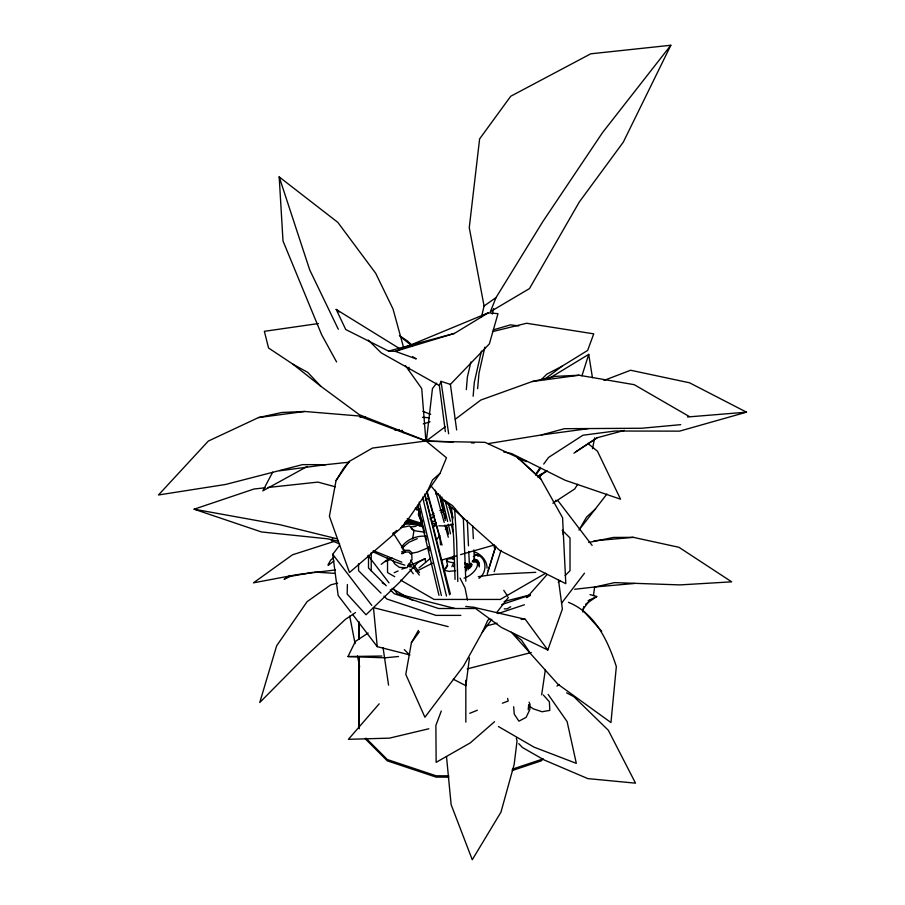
<?xml version="1.0" encoding="UTF-8"?>
<svg xmlns="http://www.w3.org/2000/svg" width="905" height="905" viewBox="0 0 905 905"><rect width="100%" height="100%" fill="white"/><g stroke="black" fill="none" stroke-linecap="round" stroke-linejoin="round"><path stroke-width="1.36" d="M359.149 728.548L359.149 657.007M359.149 638.794L359.149 621.973M347.396 584.551L347.169 594.053L366.039 614.767L399.603 582.266L417.997 562.401L425.056 558.69L425.633 562.22M422.035 522.92L422.205 520.149M466.324 389.636L467.387 377.034L470.917 362M473.134 396.254L474.31 382.317L481.415 351.095M477.636 388.675L478.971 373.313L484.876 347.147M528.215 709.746L528.701 704.565M464.65 567.435L468.767 564.448L468.213 569.607L467.014 563.476M466.052 563.985L466.663 563.668L466.471 570.817M421.99 526.733L422.115 523.531L418.336 514.379L419.592 509.04M426.391 440.769L432.454 388.618L436.606 383.132M469.435 657.878L465.871 685.696L453.315 679.225M593.499 595.49L594.585 587.255M541.665 694.825L545.33 669.915M408.596 370.021L409.015 367.294M412.612 538.928L413.879 531.167L409.592 525.941L400.836 527.592M418.427 630.389L411.424 642.629L405.791 674.406L424.909 717.246L463.552 666.035L482.263 632.369L487.806 620.344L489.752 618.658M336.049 480.578L329.409 516.257L349.466 572.514L403.472 525.963L440.045 473.338L446.482 457.783L426.051 440.973L372.43 448.077L349.217 461.437L343.595 468.281L336.049 480.578L349.217 461.437M582.752 611.972L583.827 606.486M592.481 448.733L594.687 437.839M465.17 564.392L465.464 562.955L464.797 562.865M492.331 314.092L493.576 308.582M481.505 316.931L484.073 306.003L469.265 227.664L479.616 138.895L510.725 96.258L590.739 53.814L670.843 45.25L623.341 142.074L579.302 201.996L529.459 288.593L490.363 311.716L496.053 297.564L542.729 221.748L602.583 132.526L670.843 45.25M421.832 523.373L419.434 515.952L420.406 512.128M487.207 574.189L495.748 546.122M488.123 570.75L495.284 547.864M581.915 375.88L588.725 354.375L549.674 378.098M494.175 571.734L501.053 550.297M421.877 525.692L422.103 523.543L407.205 518.791M465.736 606.418L473.982 607.346L501.381 627.437L547.797 650.016L562.378 609.042L558.487 580.026M441.301 711.002L435.882 725.391L436.142 762.338L470.283 742.881L494.549 721.704M445.339 431.595L439.355 385.507L441.029 381.356L450.396 384.387L489.367 343.889L497.988 313.662L488.259 312.847L395.327 351.355L388.596 351.106L345.744 329.522L336.196 309.442L399.524 348.561M426.877 492.478L432.556 479.933L440.045 473.338M398.494 656.51L384.998 657.822L347.995 656.544L355.348 641.475L368.109 633.036M402.555 548.928L403.754 546.518L409.105 542.208L417.25 538.667M451.867 566.677L453.756 562.865L448.642 561.824L446.335 560.206L448.122 558.883L451.493 558.69M272.677 472.15L262.835 490.849L307.236 466.46M433.359 527.502L435.95 522.638L434.988 521.427L431.368 521.269M401.424 547.287C406.515 539.357 416.854 535.409 426.108 536.224M453.597 566.711L454.661 564.867M327.961 564.912L330.698 560.116L333.662 557.537M539.448 477.716L541.541 474.096L539.29 475.34M446.256 567.265L447.466 565.173L446.685 560.761M577.707 484.232L574.72 488.972L552.865 503.203M535.624 474.378L540.251 467.342M332.644 538.486L331.287 540.523L339.658 543.939M445.679 568.408L447.602 565.568L444.525 569.811M402.216 548.668L403.754 546.518M535.669 475.125L540.5 468.496M543.713 464.073L548.543 457.444L582.922 435.237L615.106 431.018L679.576 431.142L746.512 412.171L689.497 382.781L630.615 370.247L603.952 380.439M411.424 642.629L419.366 631.735M482.263 632.369L491.8 619.292M595.648 508.836L586.564 517.072L578.974 530.081L606.904 494.04M350.891 612.176L338.153 595.49L332.735 554.301L339.522 545.421M561.575 603.183L584.494 573.193M582.458 609.947L590.105 599.947M496.562 612.764L508.406 597.413M379.172 703.83L348.414 739.317L389.433 738.141L428.823 728.774M436.459 539.606L440.011 535.545M445.351 529.47L447.127 527.445M527.604 596.667L546.914 574.709M452.002 557.785L453.416 556.19M478.96 578.329C488.123 572.243 486.8 555.693 474.808 554.369M540.896 380.077L546.756 374.195L561.948 366.287L587.662 350.416L593.737 333.843L526.574 323.255L492.478 331.637M558.294 582.413L560.24 580.456M565.127 575.569L570.014 570.693L570.014 537.977L562.197 530.16M543.192 758.91L541.258 760.856L512.241 770.528M430.407 519.108L434.457 516.02M392.793 533.984L396.673 530.466M419.026 567.888L430.576 558.181M381.231 564.381L385.496 560.953L391.865 557.638M454.706 556.349L452.059 558.385L454.412 557.661M328.379 565.263L333.9 561.021M427.499 440.068L445.271 426.73M455.272 419.219L480.815 400.044L532.197 381.537L555.421 376.367L579.053 375.236L634.224 384.682L689.248 416.504M544.188 379.602L561.948 366.287M430.09 518.848L432.33 517.207M556.971 686.081L559.2 684.44M538.328 476.392L541.541 474.096M484.073 306.003L496.053 297.564M416.13 571.417L432.601 563.114M585.614 604.223L596.768 596.519L590.037 594.585M355.495 612.572L345.371 619.393L302.79 659.032L259.758 702.518L276.647 645.808L307.1 601.655L330.789 584.845L337.61 583.103M537.83 477.127L547.14 470.951M573.906 453.19L597.176 437.76L624.348 430.395M542.717 473.315L546.269 470.996M575.874 451.674L597.176 437.76M289.996 575.467L284.136 579.245L290.313 576.394L313.051 572.311M412.669 356.683L416.255 358.9L395.327 351.355L454.401 333.425L488.259 312.847M425.226 500.261L428.721 498.157M401.865 526.077L406.639 523.316M409.026 521.936L411.413 520.556M545.658 573.25L500.295 599.438L434.095 599.438L400.666 580.139M510.714 606.746L507.049 608.861L504.255 608.861M526.574 597.594L530.228 595.479M454.548 557.865L452.489 559.019L454.582 558.611M473.326 556.711L476.765 554.799L478.112 556.315M431.708 514.979L434.038 513.701M401.899 553.792L405.485 552.05L408.811 551.993L410.734 554.222M588.103 600.728L596.768 596.519M425.757 441.007L358.64 415.949L304.566 411.47L281.749 412.499L258.491 417.578L208.331 441.063L158.488 494.978L225.605 484.458L302.496 464.627L325.755 464.684L349.443 462.161M385.292 561.666L390.813 559.086M464.107 578.159C470.962 576.214 483.338 565.127 474.22 559.098L478.677 561.881L475.397 559.663L472.749 560.58M394.207 572.718L398.064 570.965M401.922 569.211L405.779 567.458M410.915 565.116L425.056 558.69M401.718 551.756L405.35 550.251L409.298 550.319L411.628 552.503L412.024 559.663L406.978 567.774L399.399 567.401L394.625 563.838L393.087 560.964M428.925 547.491L417.635 552.073L411.187 553.385M469.718 713.321L477.354 710.244M422.805 440.475L428.382 439.626M428.913 440.011L423.336 440.871M502.354 703.196L508.18 701.081L507.626 698.4M473.077 560.466L475.397 559.663L479.277 563.396L476.392 560.523L472.32 561.224M338.436 541.213L327.429 538.792L261.488 531.959L194.123 509.198L254.079 488.994L265.188 487.795M501.721 604.585L530.477 595.004M497.92 613.601L524.448 604.766M512.241 769.205L541.258 759.533M333.164 541.756L292.462 554.81L253.445 582.843L296.512 574.709L335.325 569.958M439.875 510.511L442.534 509.673M423.348 423.879L430.022 421.798M588.759 542.446L613.432 537.434L633.296 537.344L678.942 547.287L731.67 581.836L679.915 584.902L614.586 582.616L595.23 586.938L574.675 589.279M493.327 329.884L510.465 324.85L518.735 325.913M441.708 560.048L456.493 555.794M460.532 554.641L494.13 545.048M441.097 512.683L443.733 511.925M401.944 553.046L405.485 552.05M488.293 443.608L541.36 434.954L564.392 428.699L641.702 428.246L680.73 424.66M388.596 351.106L454.401 333.425M416.549 509.911L419.286 509.21M504.153 601.486L530.16 594.868M486.2 625.955L497.06 623.194M467.184 668.863L531.246 652.55M395.044 430.339L399.094 429.547M472.806 561.191L476.392 560.523M455.645 570.648L448.937 571.394L444.479 570.263M453.348 524.334L443.857 525.929L438.812 525.805M318.402 323.549L264.362 331.321L268.547 347.984L292.994 364.24L307.711 372.374L320.856 386.299L359.409 414.762L425.904 440.769L421.719 388.539L405.429 365.597M478.293 576.655L494.843 574.336L535.737 572.333M532.197 381.537L579.053 375.236M541.36 434.954L588.216 428.665M258.491 417.578L304.566 411.47M279.668 470.792L325.755 464.684M416.085 526.314L411.289 526.925L411.504 528.712L415.429 530.884L424.422 532.14M267.959 487.49L317.938 482.105L335.257 486.8M360.043 417.284L365.484 416.764M594.053 540.817L633.296 537.344M595.23 586.938L634.473 583.465M687.495 416.99L746.512 412.171M435.712 493.96L438.405 493.745M417.092 524.934L422.228 524.617L420.961 526.269L417.092 524.934L404.139 523.724M431.911 523.395L433.959 523.328L434.434 524.425M433.529 525.839L436.289 525.737M381.899 656.034L347.995 656.544M472.353 561.779L477.127 561.677L479.514 565.093M521.133 619.371L525.262 619.28L547.797 650.016M474.695 608.511L438.62 608.511L394.173 593.691L390.225 589.743M460.826 615.377L435.961 615.377L386.888 599.019L383.958 596.09M448.79 775.8L436.12 775.8L387.317 759.533L365.948 738.163M448.79 777.124L436.12 777.124L387.317 760.856L364.975 738.514M473.1 561.643L477.127 561.677M426.097 441.255L485.023 442.341L517.377 457.308L540.839 478.983L562.571 517.728L565.806 583.68L499.877 550.523L440.486 497.524L430.984 485.793M427.794 440.961L453.122 442.07M471.403 442.862L474.22 442.986M404.592 522.445L422.137 523.554M422.454 417.318L429.479 417.759M314.386 572.073L334.33 573.329M408.359 564.12L413.596 564.822L410.565 560.093M194.123 509.198L280.041 524.742L337.361 538.86M474.175 559.086L477.795 560.591L474.22 559.098M405.689 521.156L414.807 523.531M449.197 507.569L451.81 508.101M503.666 451.889L511.597 453.563L565.218 480.284L620.536 499.198L597.458 451.199L587.752 443.371M473.982 607.346L525.262 619.28M555.455 500.295L558.181 500.985L592.13 545.421M454.876 608.465L397.385 593.816L393.189 588.329M448.167 626.645L373.471 607.628L377.238 646.645L409.942 654.971M407.318 519.968L418.472 523.554M409.727 521.076L416.345 523.248M404.852 565.173L395.485 562.073L372.962 551.779M407.533 566.066L410.214 566.949M517.626 458.292L526.631 461.629M422.906 411.334L430.644 414.354M373.279 550.602L401.843 562.197M417.262 524.629L419.728 525.726M474.65 551.926C481.347 554.426 487.094 560.704 487.06 568.136M408.155 565.059L414.23 568.283L419.309 575.071M566.62 692.823L573.872 696.68L608.318 730.256L635.514 783.164L587.831 778.605L544.527 760.132L522.502 747.553L518.757 743.639M439.355 385.507L381.265 352.905L368.199 340.042M568.464 602.323C595.252 613.262 607.911 640.785 616.339 666.589L610.954 722.541L557.966 684.248L511.382 632.244L521.495 640.163L530.149 652.912M394.704 576.7L387.532 572.56L387.532 557.548M382.204 582.809L384.636 584.211M391.956 588.442L412.703 600.411M415.293 508.18L419.954 510.986M498.429 726.534L534.029 747.145L576.315 763.345L567.118 721.624L548.159 694.44M399.41 335.608L407.341 340.914L412.522 345.586M530.104 706.692L533.249 708.807L542.027 711.749L549.799 710.38L549.414 701.816L543.317 695.006M440.486 497.524L452.5 505.635L463.948 519.21M336.57 361.943L321.66 334.76L282.994 240.934L279.193 176.916L337.814 222.359L375.711 273.321L393.03 309.035L403.811 348.323M400.383 336.66L411.187 345.212M292.994 364.24L320.856 386.299M336.196 309.442L339.149 311.954M517.377 457.308L540.839 478.983M470.577 563.136L472.139 564.709M386.277 585.795L368.505 568.035L368.505 555.331M381.028 593.16L358.561 570.693L358.561 563.872M404.32 649.62L409.23 654.564M582.978 610.581L601.735 631.249M368.03 555.399L388.992 582.843M332.735 554.301L371.774 605.4M352.599 614.393L377.238 646.645M409.931 569.302L413.28 573.725M414.445 565.942L419.49 572.661M503.78 590.332L507.626 596.225M393.143 532.909L405.259 551.824M470.396 563.872L471.663 565.851L470.419 563.521M466.663 563.668L467.738 565.41M460.034 578.148L465.034 587.877L467.478 600.106M401.956 430.147L403.211 432.681M477.535 563.068L479.39 566.926M338.3 329.25L309.714 269.905L279.193 176.916M419.434 515.952L421.934 521.721M529.12 702.167L530.013 704.305L529.81 709.644L526.133 717.348L518.916 721.161L514.266 714.181L513.644 706.737M469.899 564.754L470.838 567.073L470.034 563.928M449.468 505.533L453.02 517.547M426.685 491.981L435.226 521.676M436.391 525.726L439.887 537.875L440.554 544.81M448.563 504.028L452.783 518.916M427.058 491.144L442.036 545.104M435.282 490.216L444.197 522.457M444.932 525.138L448.28 537.219M425.045 494.764L450.328 593.963M445.17 500.861L450.396 521.246M451.086 523.961L453.179 532.117M516.359 738.265L517.038 740.946L514.153 764.487L500.963 812.147L472.263 859.75L451.131 804.624L446.504 756.546M424.615 494.153L449.615 594.8M418.031 505.929L422.115 522.23M422.793 524.957L424.841 533.102M425.52 535.828L426.538 539.9M428.246 546.699L429.264 550.772M422.624 497.218L446.482 596.033M439.773 494.956L443.755 511.359M444.423 514.085L445.418 518.192M417.556 505.329L438.959 595.32M419.241 502.105L441.402 595.558M441.742 496.822L447.602 521.484M448.258 524.233L450.532 533.826M468.767 564.448L469.684 568.351L469.503 564.777M439.706 495.94L445.384 520.488M446.651 525.952L448.541 534.131M493.847 544.957L494.673 549.109M349.703 616.101L355.077 643.568M357.486 655.921L359.636 666.906M413.811 565.976L414.23 568.283M588.725 354.375L592.447 377.679M383.075 647.776L388.562 685.142M441.029 381.356L448.654 433.767M450.396 384.387L456.652 429.954M451.538 507.524L453.677 538.509L455.057 579.392M454.627 508.893L456.606 539.561L457.794 581.463M463.337 518.113L465.826 581.157M472.693 525.975L473.338 538.656M473.915 549.935L474.492 561.202M467.285 520.533L468.485 545.806M468.756 551.417L469.491 566.869M358.889 622.221L359.002 638.941M359.115 657.041L359.149 661.227M563.17 530.443L563.17 534.629M465.826 680.221L465.826 722.133M371.22 552.751L371.22 570.885M359.149 662.313L359.149 728.649"/></g></svg>
